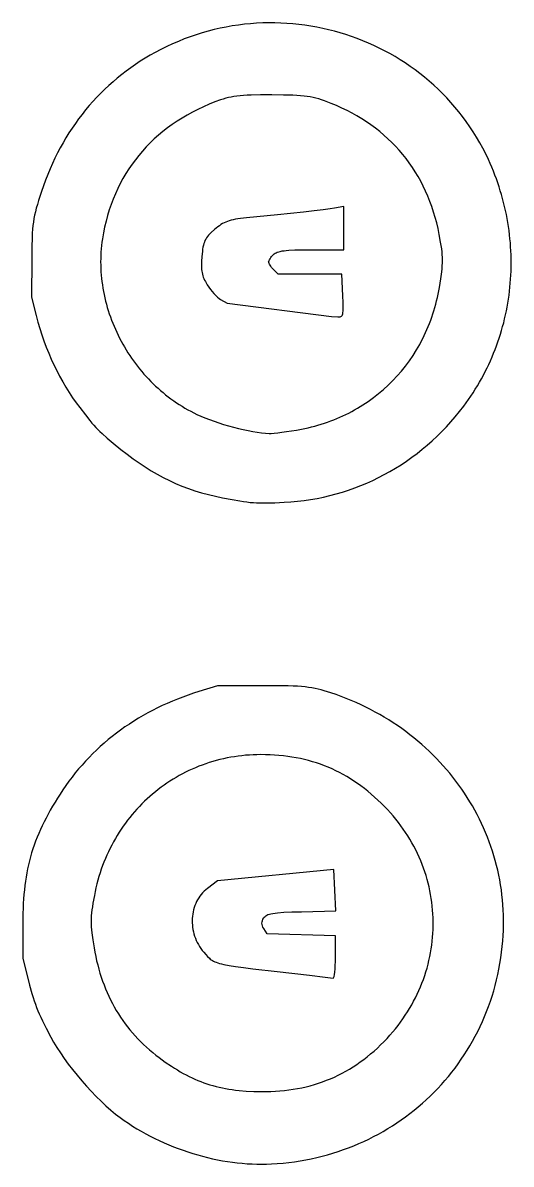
# Model space of a CAD drawing. Extents: x 0.6 to 47.7, y 5.3 to 47.
# Drawn here: x 38.1 to 40.45, y 17.35 to 22.85 of the extents above; entities that cross this region are included whole.
import ezdxf

# ---------------------------------------------------------------- set-up
doc = ezdxf.new("R2010")
doc.units = 0
doc.layers.add('LAYER_1', color=18, linetype='CONTINUOUS')

msp = doc.modelspace()

# ---------------------------------------------------------------- linework, layer by layer
at = {"layer": 'LAYER_1'}
for points in [[(39.3587, 20.5375), (39.3907, 20.5395), (39.4225, 20.5425), (39.4541, 20.5463), (39.4855, 20.5509), (39.5167, 20.5564), (39.5476, 20.5628), (39.5782, 20.57), (39.6086, 20.578), (39.6387, 20.5868), (39.6685, 20.5964), (39.698, 20.6069), (39.7271, 20.6181), (39.7559, 20.6302), (39.7844, 20.643), (39.8125, 20.6567), (39.8402, 20.6711), (39.8676, 20.6862), (39.8945, 20.7021), (39.9211, 20.7188), (39.9472, 20.7362), (39.9728, 20.7544), (39.9981, 20.7733), (40.0228, 20.7929), (40.0471, 20.8133), (40.0709, 20.8343), (40.0942, 20.8561), (40.117, 20.8786), (40.1393, 20.9017), (40.161, 20.9256), (40.1822, 20.9501), (40.2028, 20.9753), (40.2229, 21.0012), (40.2346, 21.0171), (40.2461, 21.0331), (40.2572, 21.0494), (40.268, 21.0657), (40.2786, 21.0823), (40.2888, 21.099), (40.2987, 21.1159), (40.3083, 21.1329), (40.3176, 21.15), (40.3266, 21.1673), (40.3353, 21.1848), (40.3437, 21.2023), (40.3517, 21.22), (40.3595, 21.2378), (40.3669, 21.2557), (40.374, 21.2738), (40.3809, 21.2919), (40.3874, 21.3102), (40.3936, 21.3286), (40.3994, 21.347), (40.405, 21.3656), (40.4103, 21.3842), (40.4152, 21.4029), (40.4198, 21.4217), (40.4241, 21.4406), (40.4281, 21.4595), (40.4318, 21.4785), (40.4352, 21.4976), (40.4382, 21.5167), (40.4409, 21.5359), (40.4433, 21.5551), (40.4454, 21.5744), (40.4472, 21.5937), (40.4487, 21.6131), (40.4498, 21.6324), (40.4506, 21.6518), (40.4511, 21.6713), (40.4513, 21.6907), (40.4511, 21.7102), (40.4507, 21.7297), (40.4499, 21.7491), (40.4488, 21.7686), (40.4473, 21.7881), (40.4456, 21.8076), (40.4435, 21.827), (40.4411, 21.8465), (40.4383, 21.8659), (40.4353, 21.8853), (40.4319, 21.9046), (40.4282, 21.924), (40.4242, 21.9433), (40.4198, 21.9625), (40.4151, 21.9817), (40.4101, 22.0009), (40.4048, 22.02), (40.3991, 22.039), (40.3931, 22.058), (40.3867, 22.0769), (40.3801, 22.0957), (40.3731, 22.1145), (40.3658, 22.1332), (40.3581, 22.1518), (40.3501, 22.1703), (40.3418, 22.1887), (40.3285, 22.2165), (40.3146, 22.2437), (40.2999, 22.2704), (40.2847, 22.2966), (40.2688, 22.3222), (40.2523, 22.3473), (40.2352, 22.3718), (40.2175, 22.3958), (40.1993, 22.4191), (40.1805, 22.442), (40.1612, 22.4642), (40.1413, 22.4859), (40.1209, 22.507), (40.1, 22.5275), (40.0787, 22.5475), (40.0568, 22.5668), (40.0346, 22.5855), (40.0118, 22.6037), (39.9887, 22.6212), (39.9651, 22.6381), (39.9412, 22.6544), (39.9168, 22.67), (39.8921, 22.6851), (39.867, 22.6995), (39.8416, 22.7132), (39.8159, 22.7264), (39.7898, 22.7389), (39.7635, 22.7507), (39.7368, 22.7619), (39.7099, 22.7724), (39.6828, 22.7822), (39.6554, 22.7914), (39.6278, 22.7999), (39.5999, 22.8078), (39.5719, 22.8149), (39.5437, 22.8214), (39.5153, 22.8272), (39.4867, 22.8323), (39.458, 22.8367), (39.4292, 22.8403), (39.4003, 22.8433), (39.3713, 22.8455), (39.3422, 22.8471), (39.313, 22.8479), (39.2838, 22.848), (39.2545, 22.8473), (39.2252, 22.8459), (39.1959, 22.8438), (39.1665, 22.8409), (39.1372, 22.8373), (39.108, 22.8329), (39.0787, 22.8278), (39.0496, 22.8219), (39.0205, 22.8152), (38.9915, 22.8078), (38.9626, 22.7995), (38.9338, 22.7905), (38.9051, 22.7807), (38.8766, 22.7701), (38.8482, 22.7587), (38.82, 22.7465), (38.792, 22.7336), (38.7642, 22.7197), (38.7367, 22.7051), (38.7123, 22.6914), (38.6883, 22.6772), (38.6649, 22.6625), (38.6418, 22.6474), (38.6193, 22.6317), (38.5971, 22.6156), (38.5755, 22.5989), (38.5543, 22.5818), (38.5335, 22.5643), (38.5132, 22.5462), (38.4934, 22.5277), (38.4741, 22.5087), (38.4552, 22.4893), (38.4368, 22.4694), (38.4189, 22.449), (38.4014, 22.4282), (38.3844, 22.4069), (38.368, 22.3852), (38.352, 22.3631), (38.3364, 22.3405), (38.3214, 22.3174), (38.3069, 22.2939), (38.2928, 22.27), (38.2793, 22.2456), (38.2662, 22.2208), (38.2537, 22.1956), (38.2416, 22.17), (38.23, 22.1439), (38.219, 22.1174), (38.2085, 22.0905), (38.1984, 22.0632), (38.1889, 22.0354), (38.1748, 21.9919), (38.169, 21.9727), (38.1639, 21.9546), (38.1595, 21.9375), (38.1557, 21.9209), (38.1525, 21.9045), (38.1498, 21.8879), (38.1476, 21.8709), (38.1459, 21.8531), (38.1445, 21.8342), (38.1435, 21.8137), (38.1423, 21.767), (38.1419, 21.7104), (38.1413, 21.5257), (38.1638, 21.4371), (38.1721, 21.4061), (38.1811, 21.3754), (38.1907, 21.3451), (38.201, 21.3152), (38.212, 21.2856), (38.2237, 21.2565), (38.2359, 21.2278), (38.2489, 21.1996), (38.2624, 21.1719), (38.2765, 21.1447), (38.2913, 21.1181), (38.3066, 21.092), (38.3225, 21.0665), (38.339, 21.0416), (38.356, 21.0174), (38.3735, 20.9939), (38.4002, 20.9593), (38.4223, 20.9315), (38.4322, 20.9196), (38.4418, 20.9085), (38.4512, 20.8981), (38.4608, 20.8882), (38.4707, 20.8784), (38.4812, 20.8685), (38.5052, 20.8473), (38.5348, 20.8227), (38.5719, 20.7925), (38.6012, 20.7694), (38.6303, 20.7475), (38.6592, 20.727), (38.6882, 20.7077), (38.7171, 20.6896), (38.7462, 20.6727), (38.7755, 20.6569), (38.8051, 20.6422), (38.835, 20.6286), (38.8654, 20.6159), (38.8963, 20.6042), (38.9278, 20.5935), (38.96, 20.5837), (38.993, 20.5747), (39.0268, 20.5666), (39.0615, 20.5592), (39.1067, 20.5504), (39.1448, 20.5438), (39.162, 20.5412), (39.1783, 20.539), (39.194, 20.5373), (39.2095, 20.5359), (39.2249, 20.535), (39.2407, 20.5344), (39.2571, 20.5342), (39.2744, 20.5343), (39.3129, 20.5354)], [(39.2855, 20.8696), (39.2958, 20.8698), (39.3099, 20.8708), (39.3273, 20.8726), (39.3473, 20.8751), (39.3693, 20.8782), (39.3926, 20.8818), (39.4166, 20.8858), (39.4407, 20.8902), (39.4569, 20.8934), (39.4731, 20.897), (39.4891, 20.9008), (39.5049, 20.9049), (39.5206, 20.9092), (39.5362, 20.9139), (39.5516, 20.9188), (39.5668, 20.924), (39.5819, 20.9295), (39.5969, 20.9352), (39.6117, 20.9412), (39.6263, 20.9475), (39.6408, 20.954), (39.6551, 20.9608), (39.6692, 20.9678), (39.6832, 20.9751), (39.697, 20.9827), (39.7106, 20.9905), (39.724, 20.9985), (39.7373, 21.0068), (39.7633, 21.024), (39.7885, 21.0422), (39.8129, 21.0613), (39.8366, 21.0814), (39.8594, 21.1022), (39.8815, 21.124), (39.9026, 21.1466), (39.9229, 21.17), (39.9424, 21.1942), (39.9609, 21.2192), (39.9785, 21.245), (39.9951, 21.2715), (40.0108, 21.2987), (40.0183, 21.3126), (40.0255, 21.3266), (40.0325, 21.3408), (40.0392, 21.3552), (40.0457, 21.3698), (40.0519, 21.3845), (40.0579, 21.3994), (40.0636, 21.4144), (40.069, 21.4296), (40.0741, 21.4449), (40.079, 21.4604), (40.0837, 21.476), (40.088, 21.4918), (40.0921, 21.5077), (40.0958, 21.5238), (40.0993, 21.54), (40.1026, 21.5564), (40.1055, 21.5728), (40.1121, 21.6138), (40.1169, 21.6479), (40.1185, 21.6631), (40.1197, 21.6774), (40.1204, 21.6911), (40.1206, 21.7044), (40.1203, 21.7175), (40.1196, 21.7309), (40.1183, 21.7446), (40.1166, 21.759), (40.1117, 21.7908), (40.1049, 21.8285), (40.0993, 21.8562), (40.0929, 21.8834), (40.0858, 21.9101), (40.0779, 21.9364), (40.0694, 21.9623), (40.0601, 21.9876), (40.0501, 22.0125), (40.0394, 22.0369), (40.0279, 22.0608), (40.0158, 22.0843), (40.003, 22.1072), (39.9895, 22.1296), (39.9753, 22.1515), (39.9605, 22.1728), (39.9449, 22.1936), (39.9288, 22.2139), (39.9119, 22.2337), (39.8944, 22.2529), (39.8763, 22.2715), (39.8575, 22.2896), (39.8381, 22.3071), (39.818, 22.324), (39.7974, 22.3403), (39.7761, 22.356), (39.7542, 22.3712), (39.7317, 22.3857), (39.7085, 22.3996), (39.6848, 22.4129), (39.6606, 22.4255), (39.6357, 22.4375), (39.6102, 22.4489), (39.5842, 22.4596), (39.5526, 22.4717), (39.5382, 22.4767), (39.5243, 22.4811), (39.5108, 22.4849), (39.4972, 22.4882), (39.4834, 22.491), (39.469, 22.4933), (39.4537, 22.4952), (39.4372, 22.4967), (39.4193, 22.4979), (39.3996, 22.4988), (39.354, 22.4999), (39.2979, 22.5003), (39.2438, 22.5002), (39.199, 22.4994), (39.1796, 22.4986), (39.1618, 22.4976), (39.1455, 22.4963), (39.1303, 22.4947), (39.1161, 22.4927), (39.1027, 22.4903), (39.0898, 22.4875), (39.0771, 22.4843), (39.0645, 22.4807), (39.0517, 22.4765), (39.0246, 22.4666), (38.9965, 22.4553), (38.969, 22.4433), (38.9422, 22.4307), (38.9161, 22.4174), (38.8907, 22.4034), (38.866, 22.3889), (38.842, 22.3737), (38.8187, 22.3578), (38.796, 22.3414), (38.7741, 22.3243), (38.7529, 22.3066), (38.7325, 22.2883), (38.7127, 22.2695), (38.6937, 22.25), (38.6754, 22.23), (38.6579, 22.2093), (38.6411, 22.1881), (38.625, 22.1664), (38.6098, 22.1441), (38.5952, 22.1212), (38.5815, 22.0978), (38.5685, 22.0739), (38.5563, 22.0494), (38.5449, 22.0245), (38.5343, 21.999), (38.5245, 21.9729), (38.5154, 21.9464), (38.5072, 21.9194), (38.4998, 21.8919), (38.4932, 21.8639), (38.4874, 21.8354), (38.4825, 21.8065), (38.4802, 21.7907), (38.4783, 21.7749), (38.4767, 21.7591), (38.4755, 21.7433), (38.4747, 21.7275), (38.4742, 21.7116), (38.474, 21.6958), (38.4742, 21.6799), (38.4747, 21.664), (38.4755, 21.6482), (38.4767, 21.6324), (38.4782, 21.6166), (38.4801, 21.6008), (38.4822, 21.5851), (38.4847, 21.5694), (38.4875, 21.5537), (38.4906, 21.5381), (38.494, 21.5226), (38.4977, 21.5071), (38.5018, 21.4917), (38.5061, 21.4764), (38.5107, 21.4611), (38.5157, 21.4459), (38.5209, 21.4308), (38.5264, 21.4158), (38.5322, 21.4009), (38.5383, 21.3861), (38.5447, 21.3714), (38.5513, 21.3568), (38.5582, 21.3424), (38.5654, 21.328), (38.5729, 21.3139), (38.5806, 21.2998), (38.5886, 21.2859), (38.5969, 21.2721), (38.6054, 21.2585), (38.6142, 21.245), (38.6232, 21.2317), (38.6325, 21.2186), (38.642, 21.2057), (38.6518, 21.1929), (38.6618, 21.1803), (38.6721, 21.1679), (38.6826, 21.1557), (38.6933, 21.1437), (38.7042, 21.1319), (38.7154, 21.1204), (38.7268, 21.109), (38.7384, 21.0979), (38.7502, 21.087), (38.7623, 21.0763), (38.7746, 21.0659), (38.787, 21.0557), (38.7997, 21.0457), (38.8126, 21.0361), (38.8257, 21.0266), (38.8389, 21.0175), (38.8524, 21.0086), (38.8661, 21), (38.8799, 20.9917), (38.894, 20.9837), (38.9082, 20.9759), (38.9226, 20.9685), (38.9372, 20.9614), (38.9562, 20.9527), (38.9765, 20.9442), (38.9978, 20.9359), (39.02, 20.9279), (39.0429, 20.9201), (39.0664, 20.9128), (39.0901, 20.9058), (39.1139, 20.8993), (39.1377, 20.8933), (39.1611, 20.8878), (39.1841, 20.883), (39.2065, 20.8788), (39.228, 20.8753), (39.2485, 20.8726), (39.2677, 20.8707)], [(39.6156, 21.4314), (39.6204, 21.4312), (39.6247, 21.4314), (39.6284, 21.432), (39.6316, 21.4331), (39.6343, 21.435), (39.6366, 21.4376), (39.6384, 21.4411), (39.6398, 21.4457), (39.6409, 21.4514), (39.6416, 21.4584), (39.642, 21.4667), (39.6421, 21.4766), (39.6416, 21.5011), (39.6402, 21.5331), (39.6353, 21.6365), (39.3296, 21.6365), (39.3064, 21.6597), (39.3017, 21.6647), (39.2973, 21.6697), (39.2934, 21.6749), (39.29, 21.6798), (39.2871, 21.6846), (39.285, 21.6889), (39.2836, 21.6926), (39.2831, 21.6956), (39.2836, 21.6986), (39.285, 21.7024), (39.2871, 21.7067), (39.29, 21.7114), (39.2934, 21.7164), (39.2973, 21.7215), (39.3017, 21.7266), (39.3064, 21.7315), (39.31, 21.7348), (39.3143, 21.7377), (39.3192, 21.7404), (39.3249, 21.7428), (39.3315, 21.7449), (39.339, 21.7468), (39.3476, 21.7485), (39.3573, 21.7499), (39.3682, 21.7511), (39.3805, 21.7522), (39.4094, 21.7536), (39.4448, 21.7545), (39.4873, 21.7547), (39.6451, 21.7547), (39.6451, 21.9635), (39.6008, 21.9553), (39.5789, 21.9518), (39.546, 21.9474), (39.503, 21.9422), (39.4511, 21.9362), (39.325, 21.9227), (39.176, 21.9079), (39.1474, 21.9047), (39.1349, 21.903), (39.1233, 21.9011), (39.1126, 21.8991), (39.1028, 21.8968), (39.0935, 21.8942), (39.0849, 21.8913), (39.0767, 21.888), (39.0688, 21.8843), (39.0612, 21.8802), (39.0536, 21.8756), (39.0461, 21.8705), (39.0384, 21.8648), (39.0223, 21.8516), (39.0063, 21.8372), (38.9996, 21.8306), (38.9936, 21.8242), (38.9884, 21.818), (38.9838, 21.8118), (38.9798, 21.8054), (38.9763, 21.7987), (38.9734, 21.7917), (38.9709, 21.7842), (38.9687, 21.7761), (38.9669, 21.7672), (38.9653, 21.7574), (38.9639, 21.7466), (38.9615, 21.7216), (38.9599, 21.698), (38.9594, 21.6777), (38.9596, 21.6686), (38.9601, 21.66), (38.961, 21.6519), (38.9622, 21.6442), (38.9639, 21.6368), (38.9659, 21.6296), (38.9683, 21.6225), (38.9712, 21.6154), (38.9745, 21.6082), (38.9782, 21.6009), (38.9872, 21.5855), (38.9944, 21.5745), (39.0024, 21.5636), (39.0109, 21.553), (39.0196, 21.5431), (39.0283, 21.534), (39.0368, 21.5262), (39.0447, 21.5198), (39.0517, 21.5152), (39.0837, 21.4978), (39.586, 21.4332)], [(39.2966, 17.3494), (39.3247, 17.3512), (39.3525, 17.3536), (39.3802, 17.3566), (39.4076, 17.3602), (39.4348, 17.3644), (39.4617, 17.3691), (39.4885, 17.3745), (39.515, 17.3804), (39.5412, 17.3869), (39.5672, 17.3939), (39.5929, 17.4015), (39.6184, 17.4096), (39.6436, 17.4182), (39.6685, 17.4274), (39.6931, 17.4372), (39.7174, 17.4474), (39.7415, 17.4581), (39.7652, 17.4694), (39.7886, 17.4812), (39.8117, 17.4934), (39.8344, 17.5061), (39.8569, 17.5194), (39.879, 17.533), (39.9007, 17.5472), (39.9221, 17.5618), (39.9431, 17.5769), (39.9638, 17.5924), (39.9841, 17.6084), (40.004, 17.6248), (40.0235, 17.6417), (40.0426, 17.6589), (40.0614, 17.6766), (40.0797, 17.6947), (40.0976, 17.7132), (40.1151, 17.7321), (40.1322, 17.7514), (40.1489, 17.771), (40.1651, 17.7911), (40.1808, 17.8115), (40.1961, 17.8323), (40.211, 17.8534), (40.2254, 17.875), (40.2393, 17.8968), (40.2527, 17.919), (40.2657, 17.9415), (40.2782, 17.9644), (40.2901, 17.9876), (40.3016, 18.0111), (40.3125, 18.0349), (40.323, 18.059), (40.3329, 18.0834), (40.3423, 18.1081), (40.3511, 18.1331), (40.3594, 18.1584), (40.3672, 18.1839), (40.3744, 18.2097), (40.381, 18.2358), (40.3871, 18.2621), (40.3926, 18.2886), (40.3975, 18.3154), (40.4018, 18.3425), (40.4055, 18.3697), (40.4086, 18.3972), (40.4112, 18.4249), (40.4129, 18.4498), (40.414, 18.4747), (40.4146, 18.4995), (40.4147, 18.5241), (40.4142, 18.5487), (40.4132, 18.5732), (40.4117, 18.5975), (40.4096, 18.6218), (40.4071, 18.646), (40.404, 18.67), (40.4004, 18.6939), (40.3963, 18.7176), (40.3916, 18.7412), (40.3865, 18.7647), (40.3809, 18.788), (40.3748, 18.8111), (40.3682, 18.8341), (40.3611, 18.8569), (40.3536, 18.8796), (40.3455, 18.902), (40.337, 18.9243), (40.328, 18.9464), (40.3186, 18.9682), (40.3087, 18.9899), (40.2983, 19.0114), (40.2875, 19.0326), (40.2763, 19.0536), (40.2646, 19.0744), (40.2525, 19.0949), (40.2399, 19.1152), (40.2269, 19.1353), (40.2135, 19.1551), (40.1996, 19.1746), (40.1853, 19.1939), (40.1707, 19.2129), (40.1556, 19.2316), (40.1401, 19.2501), (40.1242, 19.2682), (40.1079, 19.2861), (40.0912, 19.3036), (40.0741, 19.3209), (40.0566, 19.3378), (40.0388, 19.3544), (40.0205, 19.3707), (40.0019, 19.3867), (39.983, 19.4023), (39.9636, 19.4176), (39.9439, 19.4326), (39.9239, 19.4471), (39.9035, 19.4614), (39.8827, 19.4752), (39.8616, 19.4887), (39.8402, 19.5018), (39.8184, 19.5145), (39.7963, 19.5269), (39.7738, 19.5388), (39.7511, 19.5504), (39.728, 19.5615), (39.7046, 19.5722), (39.6809, 19.5825), (39.6568, 19.5924), (39.6325, 19.6018), (39.6079, 19.6109), (39.583, 19.6194), (39.5666, 19.6247), (39.5511, 19.6295), (39.5361, 19.6337), (39.5213, 19.6374), (39.5065, 19.6407), (39.4914, 19.6435), (39.4756, 19.6458), (39.459, 19.6479), (39.4411, 19.6495), (39.4217, 19.6508), (39.4006, 19.6519), (39.3774, 19.6526), (39.3235, 19.6536), (39.2579, 19.6538), (39.0363, 19.6537), (38.9476, 19.6261), (38.9213, 19.6176), (38.8953, 19.6087), (38.8697, 19.5993), (38.8445, 19.5896), (38.8196, 19.5794), (38.7951, 19.5688), (38.7709, 19.5578), (38.7471, 19.5464), (38.7237, 19.5346), (38.7006, 19.5223), (38.678, 19.5097), (38.6557, 19.4966), (38.6338, 19.4831), (38.6122, 19.4692), (38.5911, 19.455), (38.5703, 19.4403), (38.5499, 19.4252), (38.5299, 19.4097), (38.5103, 19.3938), (38.4911, 19.3775), (38.4723, 19.3609), (38.4539, 19.3438), (38.4359, 19.3263), (38.4183, 19.3085), (38.4011, 19.2902), (38.3843, 19.2716), (38.3679, 19.2526), (38.3519, 19.2332), (38.3363, 19.2134), (38.3212, 19.1932), (38.3064, 19.1726), (38.2921, 19.1517), (38.2789, 19.1317), (38.2662, 19.1119), (38.2541, 19.0923), (38.2425, 19.073), (38.2314, 19.0539), (38.2208, 19.035), (38.2108, 19.0162), (38.2012, 18.9975), (38.1921, 18.9789), (38.1835, 18.9603), (38.1754, 18.9418), (38.1678, 18.9233), (38.1606, 18.9047), (38.1538, 18.8861), (38.1475, 18.8674), (38.1416, 18.8485), (38.1362, 18.8296), (38.1311, 18.8105), (38.1265, 18.7911), (38.1222, 18.7716), (38.1184, 18.7518), (38.1149, 18.7317), (38.1118, 18.7113), (38.109, 18.6905), (38.1066, 18.6694), (38.1046, 18.6479), (38.1029, 18.626), (38.1015, 18.6036), (38.1005, 18.5807), (38.0997, 18.5574), (38.0991, 18.509), (38.0991, 18.3391), (38.1196, 18.2578), (38.1319, 18.2101), (38.1431, 18.17), (38.1484, 18.152), (38.1539, 18.1351), (38.1594, 18.1189), (38.1652, 18.1032), (38.1714, 18.0877), (38.178, 18.0721), (38.1852, 18.056), (38.1931, 18.0394), (38.2114, 18.0028), (38.2337, 17.9602), (38.2474, 17.9355), (38.2629, 17.91), (38.2799, 17.8839), (38.2983, 17.8574), (38.3179, 17.8305), (38.3386, 17.8037), (38.3602, 17.7769), (38.3826, 17.7504), (38.4055, 17.7245), (38.4288, 17.6992), (38.4524, 17.6748), (38.476, 17.6515), (38.4996, 17.6295), (38.5229, 17.6089), (38.5458, 17.5899), (38.5681, 17.5728), (38.5877, 17.5588), (38.6076, 17.5452), (38.6279, 17.532), (38.6486, 17.5192), (38.6696, 17.5068), (38.6909, 17.4949), (38.7126, 17.4833), (38.7345, 17.4722), (38.7566, 17.4616), (38.7791, 17.4513), (38.8017, 17.4415), (38.8246, 17.4322), (38.8476, 17.4233), (38.8708, 17.4149), (38.8942, 17.407), (38.9177, 17.3995), (38.9413, 17.3925), (38.965, 17.386), (38.9888, 17.38), (39.0127, 17.3745), (39.0366, 17.3695), (39.0605, 17.365), (39.0844, 17.361), (39.1083, 17.3576), (39.1322, 17.3547), (39.156, 17.3523), (39.1797, 17.3504), (39.2033, 17.3491), (39.2269, 17.3483), (39.2503, 17.3481), (39.2735, 17.3485)], [(39.2489, 17.6977), (39.2715, 17.6978), (39.2938, 17.6983), (39.3158, 17.6994), (39.3377, 17.701), (39.3592, 17.703), (39.3806, 17.7056), (39.4017, 17.7088), (39.4225, 17.7124), (39.4432, 17.7165), (39.4635, 17.7212), (39.4837, 17.7264), (39.5036, 17.7321), (39.5233, 17.7383), (39.5427, 17.745), (39.562, 17.7522), (39.5809, 17.76), (39.5997, 17.7682), (39.6182, 17.777), (39.6365, 17.7863), (39.6545, 17.7961), (39.6724, 17.8065), (39.6899, 17.8173), (39.7073, 17.8287), (39.7245, 17.8406), (39.7414, 17.853), (39.7581, 17.8659), (39.7745, 17.8794), (39.7907, 17.8934), (39.8068, 17.9078), (39.8225, 17.9228), (39.8381, 17.9384), (39.8535, 17.9544), (39.8673, 17.9696), (39.8808, 17.9851), (39.8937, 18.0007), (39.9063, 18.0166), (39.9184, 18.0327), (39.93, 18.049), (39.9412, 18.0654), (39.9519, 18.0821), (39.9622, 18.0989), (39.9721, 18.1159), (39.9815, 18.133), (39.9904, 18.1503), (39.9989, 18.1678), (40.007, 18.1854), (40.0146, 18.2031), (40.0218, 18.2209), (40.0285, 18.2388), (40.0348, 18.2569), (40.0406, 18.275), (40.046, 18.2933), (40.0509, 18.3116), (40.0554, 18.33), (40.0594, 18.3485), (40.063, 18.367), (40.0662, 18.3856), (40.0689, 18.4042), (40.0711, 18.4229), (40.0729, 18.4416), (40.0743, 18.4603), (40.0752, 18.479), (40.0757, 18.4978), (40.0757, 18.5165), (40.0753, 18.5352), (40.0744, 18.554), (40.0731, 18.5727), (40.0713, 18.5913), (40.0691, 18.61), (40.0665, 18.6285), (40.0634, 18.6471), (40.0598, 18.6656), (40.0558, 18.684), (40.0514, 18.7023), (40.0465, 18.7206), (40.0412, 18.7387), (40.0354, 18.7568), (40.0292, 18.7747), (40.0226, 18.7926), (40.0155, 18.8103), (40.0079, 18.8279), (40, 18.8454), (39.9915, 18.8627), (39.9826, 18.8799), (39.9733, 18.8969), (39.9636, 18.9137), (39.9534, 18.9304), (39.9427, 18.9469), (39.9316, 18.9632), (39.9201, 18.9793), (39.9081, 18.9952), (39.8957, 19.0109), (39.8828, 19.0264), (39.8695, 19.0417), (39.8557, 19.0567), (39.8415, 19.0715), (39.8257, 19.0872), (39.8097, 19.1025), (39.7936, 19.1171), (39.7774, 19.1313), (39.761, 19.1449), (39.7445, 19.158), (39.7279, 19.1706), (39.711, 19.1827), (39.6941, 19.1942), (39.6769, 19.2052), (39.6596, 19.2158), (39.6421, 19.2257), (39.6244, 19.2352), (39.6065, 19.2442), (39.5884, 19.2527), (39.5701, 19.2607), (39.5516, 19.2681), (39.5329, 19.2751), (39.5139, 19.2816), (39.4948, 19.2876), (39.4754, 19.293), (39.4558, 19.298), (39.4359, 19.3026), (39.4158, 19.3066), (39.3955, 19.3101), (39.3749, 19.3132), (39.354, 19.3158), (39.3328, 19.3179), (39.3114, 19.3195), (39.2897, 19.3207), (39.2677, 19.3214), (39.2455, 19.3216), (39.2269, 19.3214), (39.2085, 19.3208), (39.1902, 19.3198), (39.172, 19.3184), (39.154, 19.3166), (39.136, 19.3144), (39.1181, 19.3118), (39.1004, 19.3088), (39.0828, 19.3055), (39.0654, 19.3017), (39.0481, 19.2976), (39.0309, 19.2931), (39.0138, 19.2883), (38.997, 19.2831), (38.9802, 19.2775), (38.9637, 19.2716), (38.9473, 19.2654), (38.9311, 19.2587), (38.915, 19.2518), (38.8991, 19.2445), (38.8834, 19.2369), (38.8679, 19.2289), (38.8526, 19.2206), (38.8375, 19.212), (38.8226, 19.203), (38.8079, 19.1938), (38.7934, 19.1842), (38.7791, 19.1743), (38.765, 19.1641), (38.7511, 19.1537), (38.7375, 19.1429), (38.7241, 19.1318), (38.711, 19.1204), (38.698, 19.1087), (38.6854, 19.0968), (38.6729, 19.0846), (38.6608, 19.0721), (38.6488, 19.0593), (38.6372, 19.0462), (38.6258, 19.0329), (38.6147, 19.0194), (38.6038, 19.0055), (38.5933, 18.9914), (38.583, 18.9771), (38.573, 18.9625), (38.5633, 18.9477), (38.5539, 18.9326), (38.5448, 18.9173), (38.536, 18.9018), (38.5275, 18.8861), (38.5193, 18.8701), (38.5115, 18.8539), (38.5039, 18.8374), (38.4967, 18.8208), (38.4899, 18.804), (38.4833, 18.7869), (38.4771, 18.7697), (38.4713, 18.7522), (38.4658, 18.7346), (38.4606, 18.7167), (38.4559, 18.6987), (38.4514, 18.6805), (38.4474, 18.6621), (38.4437, 18.6436), (38.4369, 18.6056), (38.4342, 18.5889), (38.432, 18.5734), (38.4302, 18.5589), (38.429, 18.5451), (38.4282, 18.5318), (38.4279, 18.5186), (38.428, 18.5054), (38.4287, 18.4919), (38.4298, 18.4778), (38.4313, 18.4629), (38.4359, 18.4296), (38.4423, 18.3899), (38.446, 18.3691), (38.4502, 18.3485), (38.4547, 18.3282), (38.4596, 18.3082), (38.4649, 18.2884), (38.4707, 18.269), (38.4768, 18.2497), (38.4833, 18.2308), (38.4902, 18.2121), (38.4975, 18.1937), (38.5052, 18.1756), (38.5133, 18.1578), (38.5217, 18.1402), (38.5306, 18.1229), (38.5398, 18.1059), (38.5494, 18.0892), (38.5595, 18.0728), (38.5699, 18.0566), (38.5807, 18.0408), (38.5918, 18.0252), (38.6034, 18.01), (38.6153, 17.995), (38.6276, 17.9803), (38.6403, 17.9659), (38.6534, 17.9518), (38.6669, 17.938), (38.6807, 17.9245), (38.6949, 17.9113), (38.7095, 17.8985), (38.7245, 17.8859), (38.7398, 17.8736), (38.7556, 17.8616), (38.7854, 17.84), (38.8146, 17.8202), (38.829, 17.811), (38.8434, 17.8021), (38.8576, 17.7937), (38.8718, 17.7857), (38.8859, 17.7781), (38.9001, 17.7709), (38.9142, 17.764), (38.9284, 17.7576), (38.9426, 17.7515), (38.9568, 17.7458), (38.9712, 17.7404), (38.9857, 17.7354), (39.0003, 17.7308), (39.015, 17.7265), (39.0299, 17.7225), (39.045, 17.7188), (39.0604, 17.7155), (39.0759, 17.7125), (39.0917, 17.7097), (39.1078, 17.7073), (39.1242, 17.7052), (39.1409, 17.7033), (39.1754, 17.7004), (39.2113, 17.6986)], [(39.594, 18.2451), (39.5952, 18.2454), (39.5963, 18.2468), (39.5973, 18.2491), (39.5983, 18.2524), (39.6002, 18.2616), (39.6019, 18.2739), (39.6032, 18.2889), (39.6042, 18.3062), (39.6049, 18.3254), (39.6051, 18.346), (39.6051, 18.4489), (39.2758, 18.4573), (39.2596, 18.4832), (39.2557, 18.49), (39.2529, 18.4965), (39.2512, 18.5028), (39.2507, 18.509), (39.2512, 18.5152), (39.2529, 18.5215), (39.2557, 18.528), (39.2596, 18.5349), (39.2623, 18.5387), (39.2656, 18.5422), (39.2695, 18.5454), (39.2742, 18.5482), (39.2798, 18.5507), (39.2865, 18.553), (39.2943, 18.5549), (39.3035, 18.5567), (39.3142, 18.5582), (39.3264, 18.5596), (39.3562, 18.5618), (39.3941, 18.5635), (39.4411, 18.5649), (39.6064, 18.5691), (39.5977, 18.7685), (39.0363, 18.7129), (38.9887, 18.677), (38.9804, 18.6704), (38.9726, 18.6633), (38.9653, 18.6558), (38.9585, 18.648), (38.9522, 18.6397), (38.9463, 18.6312), (38.941, 18.6223), (38.9361, 18.6131), (38.9318, 18.6037), (38.9279, 18.594), (38.9245, 18.5842), (38.9217, 18.5741), (38.9193, 18.5639), (38.9174, 18.5535), (38.9161, 18.543), (38.9152, 18.5324), (38.9148, 18.5217), (38.915, 18.511), (38.9157, 18.5003), (38.9168, 18.4895), (38.9185, 18.4788), (38.9207, 18.4682), (38.9234, 18.4576), (38.9266, 18.4471), (38.9304, 18.4367), (38.9346, 18.4264), (38.9394, 18.4164), (38.9447, 18.4065), (38.9505, 18.3968), (38.9569, 18.3874), (38.9637, 18.3782), (38.9711, 18.3694), (38.9806, 18.3584), (38.9892, 18.3489), (38.9976, 18.3406), (39.002, 18.3368), (39.0068, 18.3333), (39.0119, 18.3299), (39.0175, 18.3268), (39.0237, 18.3238), (39.0306, 18.321), (39.0384, 18.3183), (39.047, 18.3157), (39.0567, 18.3131), (39.0675, 18.3106), (39.0929, 18.3057), (39.1241, 18.3006), (39.1619, 18.2954), (39.2071, 18.2896), (39.3234, 18.2761), (39.4795, 18.2586), (39.5558, 18.2499)]]:
    msp.add_lwpolyline(points, close=True, dxfattribs=at)

doc.saveas('drawing.dxf')
